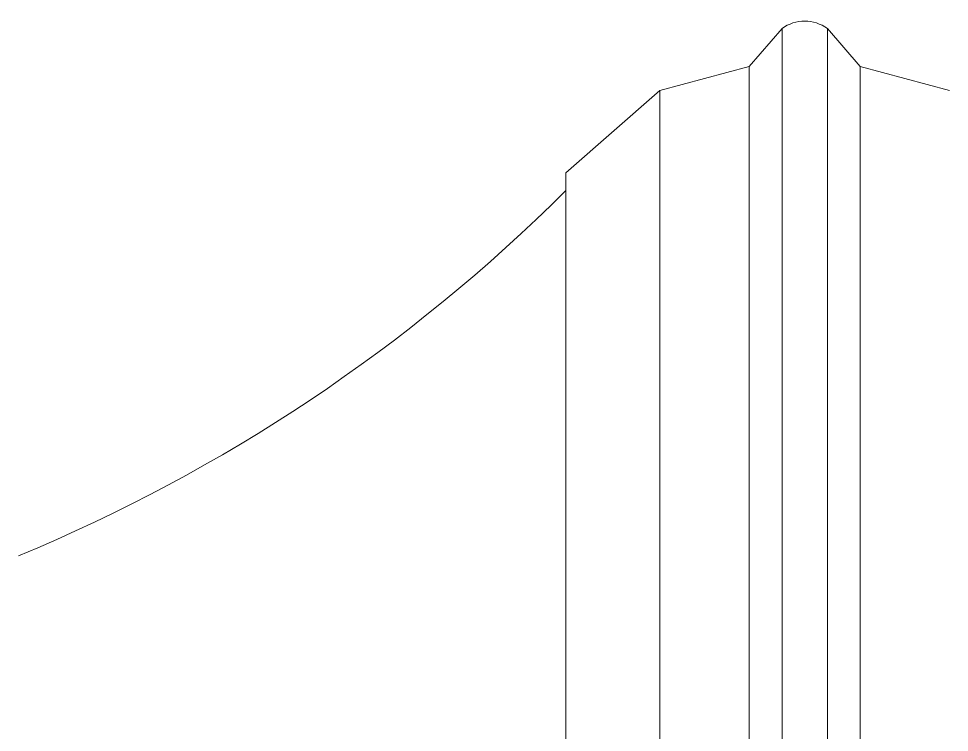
# Model space of a CAD drawing. Header units: metres. Extents: x -5 to 264, y -2 to 18.
# Drawn here: x 8.7706 to 9.1606, y 13.6651 to 13.9642 of the extents above; entities that cross this region are included whole.
import ezdxf

# ---------------------------------------------------------------- set-up
doc = ezdxf.new("R2010")
doc.units = ezdxf.units.M
doc.layers.add('A-ROOF', color=7, linetype='Continuous', lineweight=9)

# ---------------------------------------------------------------- blocks, each defined once
blk = doc.blocks.new('Telhados 1 - Telhados 1-4018348-CORTE A_A')
at = {"layer": 'A-ROOF'}
for p, q in [((9.07671, 13.94412), (9.09051, 13.95999)), ((9.09051, 13.65565), (9.09051, 13.95999)), ((9.10949, 13.95999), (9.12329, 13.94412)), ((9.10949, 13.65565), (9.10949, 13.95999)), ((9.03936, 13.93412), (9.07671, 13.94412)), ((9.07671, 13.63978), (9.07671, 13.94412)), ((9.12329, 13.94412), (9.16064, 13.93412)), ((9.12329, 13.63978), (9.12329, 13.94412)), ((8.99994, 13.8996), (9.03936, 13.93412)), ((9.03936, 13.62977), (9.03936, 13.93412)), ((8.99994, 13.59525), (8.99994, 13.8996))]:
    blk.add_line(p, q, dxfattribs=at)
for centre, major_axis, start_param, end_param in [((9.1, 13.94719), (0.01594, 0), 0.933002, 2.208591), ((8.49968, 14.3935), (0.70825, 0), 5.104866, 5.4967)]:
    blk.add_ellipse(centre, major_axis=major_axis, ratio=0.99995, start_param=start_param, end_param=end_param, dxfattribs=at)

msp = doc.modelspace()

# ---------------------------------------------------------------- block references
at = {"layer": 'A-ROOF'}
msp.add_blockref('Telhados 1 - Telhados 1-4018348-CORTE A_A', (0, 0), dxfattribs=at)

doc.saveas('drawing.dxf')
